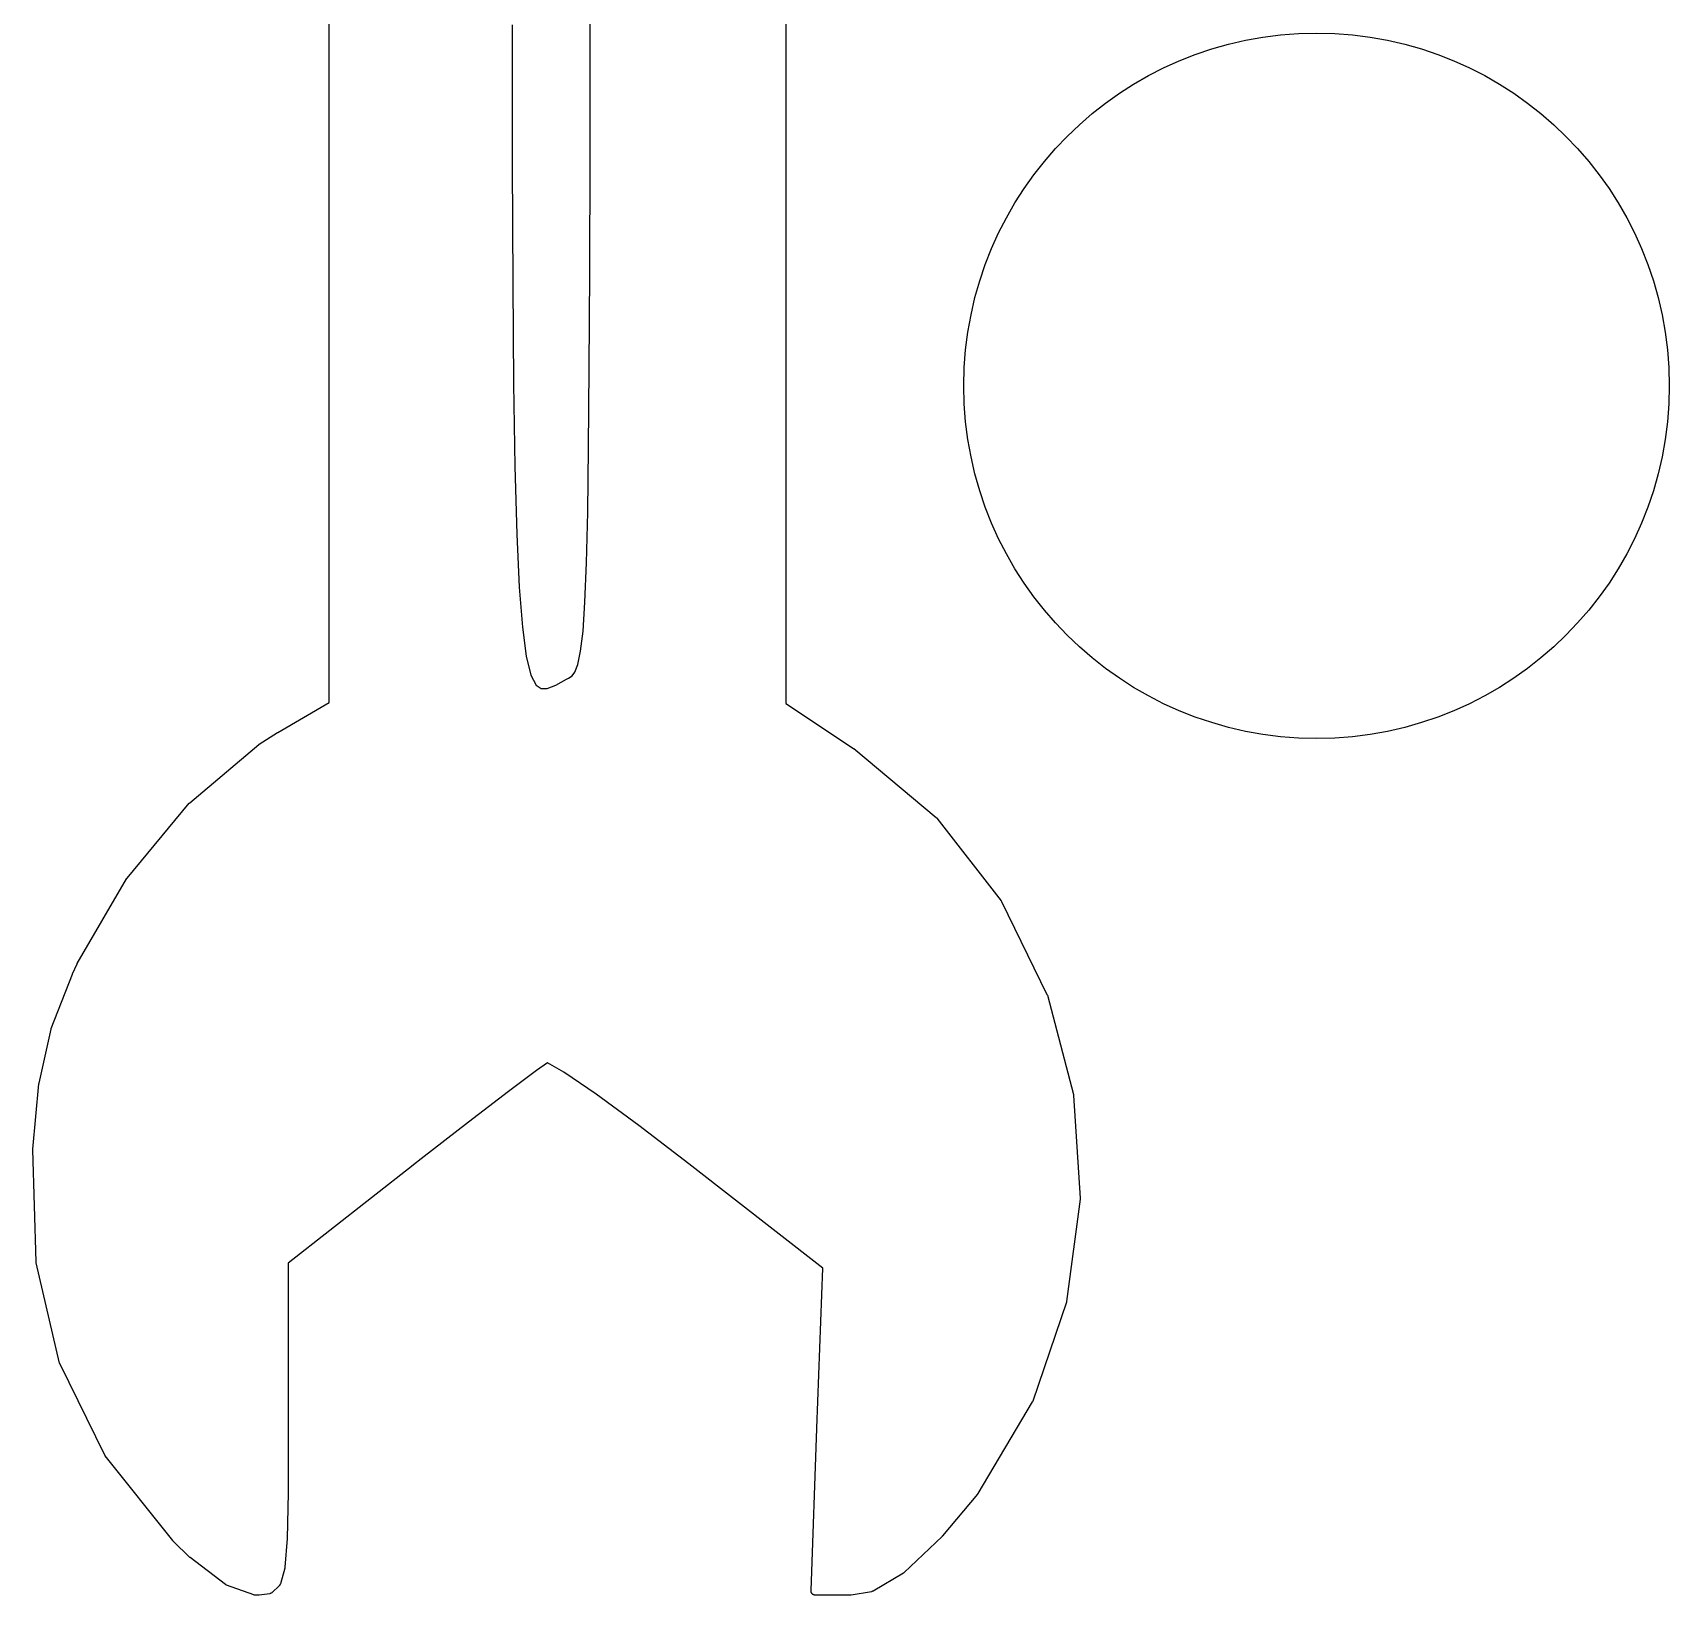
# Model space of a CAD drawing. Extents: x 4.86 to 6.83, y -5.61 to -2.67.
# Drawn here: x 5.8891 to 5.9622, y -3.4201 to -3.3504 of the extents above; entities that cross this region are included whole.
import ezdxf

# ---------------------------------------------------------------- set-up
doc = ezdxf.new("R2010")
doc.units = 0
doc.header["$MEASUREMENT"] = 0
doc.layers.add('BLACK', color=7, linetype='CONTINUOUS')

msp = doc.modelspace()

# ---------------------------------------------------------------- linework, layer by layer
at = {"layer": 'BLACK', "linetype": 'CONTINUOUS'}
for p, q in [((5.92276, -3.28045), (5.92276, -3.38033)), ((5.90237, -3.38028), (5.90237, -3.34282)), ((5.91054, -3.35002), (5.91055, -3.35625)), ((5.91403, -3.35596), (5.91403, -3.34996)), ((5.91401, -3.36107), (5.91403, -3.35596)), ((5.91403, -3.35596), (5.91403, -3.35596)), ((5.91055, -3.35625), (5.91058, -3.36157)), ((5.91399, -3.36536), (5.91401, -3.36107)), ((5.91401, -3.36107), (5.91401, -3.36107)), ((5.91058, -3.36157), (5.91058, -3.36157)), ((5.91058, -3.36157), (5.91061, -3.36605)), ((5.91396, -3.36891), (5.91399, -3.36536)), ((5.91399, -3.36536), (5.91399, -3.36536)), ((5.91061, -3.36605), (5.91067, -3.36975)), ((5.91392, -3.37178), (5.91396, -3.36891)), ((5.91396, -3.36891), (5.91396, -3.36891)), ((5.91067, -3.36975), (5.91075, -3.37276)), ((5.91386, -3.37405), (5.91392, -3.37178)), ((5.91392, -3.37178), (5.91392, -3.37178)), ((5.91075, -3.37276), (5.91086, -3.37513)), ((5.91379, -3.3758), (5.91386, -3.37405)), ((5.91086, -3.37513), (5.911, -3.37692)), ((5.91371, -3.37709), (5.91379, -3.3758)), ((5.911, -3.37692), (5.91117, -3.37821)), ((5.9136, -3.37799), (5.91371, -3.37709)), ((5.91117, -3.37821), (5.91138, -3.37906)), ((5.91335, -3.37892), (5.91348, -3.37858)), ((5.91348, -3.37858), (5.9136, -3.37799)), ((5.91138, -3.37906), (5.91162, -3.3795)), ((5.91249, -3.3795), (5.91297, -3.37924)), ((5.91297, -3.37924), (5.91306, -3.37919)), ((5.91306, -3.37919), (5.91322, -3.37909)), ((5.91322, -3.37909), (5.91335, -3.37892)), ((5.91162, -3.3795), (5.91184, -3.37966)), ((5.91184, -3.37966), (5.91211, -3.37965)), ((5.91211, -3.37965), (5.91249, -3.3795)), ((5.90008, -3.38162), (5.90237, -3.38028)), ((5.92276, -3.38033), (5.92578, -3.38233)), ((5.89615, -3.38476), (5.89923, -3.38216)), ((5.89923, -3.38216), (5.89924, -3.38215)), ((5.89923, -3.38216), (5.89923, -3.38216)), ((5.89924, -3.38215), (5.89925, -3.38214)), ((5.89925, -3.38214), (5.90007, -3.38162)), ((5.90007, -3.38162), (5.90007, -3.38162)), ((5.90007, -3.38162), (5.90007, -3.38162)), ((5.90007, -3.38162), (5.90008, -3.38162)), ((5.92578, -3.38233), (5.92578, -3.38233)), ((5.92578, -3.38233), (5.92579, -3.38234)), ((5.92579, -3.38234), (5.9258, -3.38234)), ((5.9258, -3.38234), (5.92948, -3.38542)), ((5.89335, -3.38812), (5.89612, -3.38478)), ((5.89612, -3.38478), (5.89614, -3.38477)), ((5.89612, -3.38478), (5.89612, -3.38478)), ((5.89614, -3.38477), (5.89615, -3.38476)), ((5.92948, -3.38542), (5.92948, -3.38542)), ((5.92948, -3.38542), (5.92949, -3.38542)), ((5.92949, -3.38542), (5.92949, -3.38542)), ((5.92949, -3.38542), (5.92949, -3.38543)), ((5.92949, -3.38543), (5.92951, -3.38545)), ((5.92951, -3.38545), (5.92951, -3.38545)), ((5.92951, -3.38545), (5.92951, -3.38545)), ((5.92951, -3.38545), (5.93238, -3.38913)), ((5.89113, -3.39194), (5.89333, -3.38815)), ((5.89333, -3.38815), (5.89334, -3.38815)), ((5.89334, -3.38813), (5.89335, -3.38812)), ((5.89334, -3.38815), (5.89334, -3.38813)), ((5.93238, -3.38913), (5.93238, -3.38913)), ((5.93238, -3.38913), (5.93239, -3.38916)), ((5.93239, -3.38916), (5.9324, -3.38917)), ((5.9324, -3.38917), (5.9324, -3.38917)), ((5.9324, -3.38917), (5.9324, -3.38917)), ((5.9324, -3.38917), (5.9324, -3.38917)), ((5.9324, -3.38917), (5.93442, -3.39331)), ((5.88997, -3.39484), (5.89092, -3.39241)), ((5.89092, -3.39239), (5.89112, -3.39195)), ((5.89092, -3.3924), (5.89092, -3.39239)), ((5.89092, -3.39241), (5.89092, -3.3924)), ((5.89092, -3.3924), (5.89092, -3.3924)), ((5.89112, -3.39195), (5.89113, -3.39195)), ((5.89113, -3.39195), (5.89113, -3.39194)), ((5.89113, -3.39194), (5.89113, -3.39194)), ((5.93442, -3.39331), (5.93442, -3.39331)), ((5.93442, -3.39331), (5.93442, -3.39331)), ((5.93442, -3.39331), (5.93442, -3.39331)), ((5.93442, -3.39331), (5.93443, -3.39333)), ((5.93443, -3.39333), (5.93444, -3.39334)), ((5.93444, -3.39334), (5.93561, -3.39778)), ((5.88942, -3.39727), (5.88996, -3.39487)), ((5.88996, -3.39486), (5.88997, -3.39484)), ((5.88996, -3.39487), (5.88996, -3.39486)), ((5.88996, -3.39487), (5.88996, -3.39487)), ((5.91163, -3.39671), (5.91038, -3.39765)), ((5.91212, -3.39637), (5.91163, -3.39671)), ((5.91286, -3.39679), (5.91212, -3.39637)), ((5.91429, -3.39777), (5.91286, -3.39679)), ((5.88915, -3.40022), (5.88941, -3.3973)), ((5.88941, -3.39729), (5.88942, -3.39728)), ((5.88941, -3.3973), (5.88941, -3.39729)), ((5.88942, -3.39728), (5.88942, -3.39727)), ((5.91038, -3.39765), (5.9086, -3.39901)), ((5.9162, -3.39917), (5.91429, -3.39777)), ((5.93561, -3.39778), (5.93561, -3.39779)), ((5.93561, -3.39779), (5.93561, -3.3978)), ((5.93561, -3.3978), (5.93561, -3.39782)), ((5.93561, -3.39782), (5.9359, -3.40241)), ((5.9086, -3.39901), (5.90649, -3.40065)), ((5.91843, -3.40087), (5.9162, -3.39917)), ((5.88914, -3.40025), (5.88915, -3.40023)), ((5.88929, -3.40526), (5.88914, -3.40025)), ((5.88914, -3.40025), (5.88914, -3.40025)), ((5.88915, -3.40023), (5.88915, -3.40022)), ((5.90613, -3.40093), (5.90054, -3.40531)), ((5.90614, -3.40092), (5.90613, -3.40093)), ((5.90649, -3.40065), (5.90614, -3.40092)), ((5.90649, -3.40065), (5.90649, -3.40065)), ((5.92441, -3.40554), (5.91843, -3.40087)), ((5.9359, -3.40245), (5.9353, -3.40702)), ((5.9359, -3.40241), (5.9359, -3.40243)), ((5.9359, -3.40241), (5.9359, -3.40241)), ((5.9359, -3.40241), (5.9359, -3.40241)), ((5.9359, -3.40241), (5.9359, -3.40241)), ((5.9359, -3.40243), (5.9359, -3.40245)), ((5.88929, -3.40527), (5.88929, -3.40526)), ((5.8893, -3.40529), (5.88929, -3.40527)), ((5.8893, -3.4053), (5.8893, -3.40529)), ((5.89034, -3.40977), (5.8893, -3.4053)), ((5.90054, -3.40531), (5.90054, -3.41257)), ((5.92415, -3.41268), (5.92441, -3.40554)), ((5.9353, -3.40706), (5.93379, -3.41147)), ((5.9353, -3.40702), (5.9353, -3.40703)), ((5.9353, -3.40703), (5.9353, -3.40705)), ((5.9353, -3.40705), (5.9353, -3.40706)), ((5.9353, -3.40706), (5.9353, -3.40706)), ((5.9353, -3.40706), (5.9353, -3.40706)), ((5.9353, -3.40706), (5.9353, -3.40706)), ((5.89034, -3.40978), (5.89034, -3.40977)), ((5.89035, -3.4098), (5.89034, -3.40978)), ((5.89034, -3.40978), (5.89034, -3.40978)), ((5.89036, -3.40981), (5.89035, -3.4098)), ((5.89036, -3.40982), (5.89036, -3.40981)), ((5.89036, -3.40981), (5.89036, -3.40981)), ((5.89036, -3.40981), (5.89036, -3.40981)), ((5.89236, -3.41388), (5.89036, -3.40982)), ((5.93377, -3.41151), (5.93133, -3.4156)), ((5.93378, -3.4115), (5.93377, -3.41151)), ((5.93379, -3.41148), (5.93378, -3.4115)), ((5.93379, -3.41147), (5.93379, -3.41148)), ((5.90054, -3.41257), (5.90054, -3.41555)), ((5.92389, -3.41993), (5.92415, -3.41269)), ((5.92415, -3.41269), (5.92415, -3.41268)), ((5.89237, -3.41389), (5.89236, -3.41388)), ((5.89236, -3.41388), (5.89236, -3.41388)), ((5.89236, -3.41388), (5.89236, -3.41388)), ((5.89238, -3.41391), (5.89237, -3.41389)), ((5.89539, -3.4177), (5.89238, -3.41391)), ((5.89238, -3.41391), (5.89238, -3.41391)), ((5.89238, -3.41391), (5.89238, -3.41391)), ((5.89238, -3.41391), (5.89238, -3.41391)), ((5.90054, -3.41556), (5.9005, -3.4176)), ((5.90054, -3.41555), (5.90054, -3.41555)), ((5.90054, -3.41555), (5.90054, -3.41556)), ((5.90054, -3.41556), (5.90054, -3.41556)), ((5.93132, -3.41563), (5.92976, -3.41749)), ((5.93133, -3.41561), (5.93132, -3.41562)), ((5.93132, -3.41562), (5.93132, -3.41563)), ((5.93133, -3.4156), (5.93133, -3.41561)), ((5.8954, -3.41771), (5.89539, -3.4177)), ((5.89541, -3.41772), (5.8954, -3.41771)), ((5.89615, -3.41845), (5.89541, -3.41772)), ((5.89541, -3.41772), (5.89541, -3.41772)), ((5.9005, -3.41761), (5.9004, -3.41889)), ((5.9005, -3.4176), (5.9005, -3.4176)), ((5.9005, -3.4176), (5.9005, -3.41761)), ((5.9005, -3.41761), (5.9005, -3.41761)), ((5.92974, -3.41751), (5.92805, -3.41912)), ((5.92975, -3.4175), (5.92974, -3.41751)), ((5.92976, -3.41749), (5.92975, -3.4175)), ((5.92975, -3.4175), (5.92975, -3.4175)), ((5.89616, -3.41846), (5.89615, -3.41845)), ((5.89617, -3.41846), (5.89616, -3.41846)), ((5.89774, -3.41966), (5.89617, -3.41846)), ((5.89617, -3.41846), (5.89617, -3.41846)), ((5.90039, -3.41893), (5.9002, -3.41963)), ((5.9004, -3.4189), (5.90039, -3.41891)), ((5.90039, -3.41891), (5.90039, -3.41893)), ((5.9004, -3.41889), (5.9004, -3.4189)), ((5.92802, -3.41915), (5.92666, -3.41995)), ((5.92804, -3.41914), (5.92802, -3.41915)), ((5.92802, -3.41915), (5.92802, -3.41915)), ((5.92802, -3.41915), (5.92802, -3.41915)), ((5.92805, -3.41913), (5.92804, -3.41914)), ((5.92805, -3.41912), (5.92805, -3.41913)), ((5.92805, -3.41913), (5.92805, -3.41913)), ((5.92805, -3.41913), (5.92805, -3.41913)), ((5.89775, -3.41966), (5.89774, -3.41966)), ((5.89776, -3.41967), (5.89775, -3.41966)), ((5.89777, -3.41967), (5.89776, -3.41967)), ((5.89777, -3.41968), (5.89777, -3.41967)), ((5.89778, -3.41968), (5.89777, -3.41968)), ((5.89779, -3.41969), (5.89778, -3.41968)), ((5.89901, -3.42012), (5.89779, -3.41969)), ((5.89779, -3.41969), (5.89779, -3.41969)), ((5.89902, -3.42013), (5.89901, -3.42012)), ((5.89903, -3.42013), (5.89902, -3.42013)), ((5.89904, -3.42013), (5.89903, -3.42013)), ((5.89906, -3.42013), (5.89904, -3.42013)), ((5.89904, -3.42013), (5.89904, -3.42013)), ((5.89907, -3.42014), (5.89906, -3.42013)), ((5.89922, -3.42013), (5.89907, -3.42014)), ((5.89907, -3.42014), (5.89907, -3.42014)), ((5.89923, -3.42013), (5.89922, -3.42013)), ((5.89925, -3.42013), (5.89923, -3.42013)), ((5.89972, -3.42007), (5.89925, -3.42013)), ((5.89925, -3.42013), (5.89925, -3.42013)), ((5.89974, -3.42006), (5.89972, -3.42007)), ((5.89972, -3.42007), (5.89972, -3.42007)), ((5.89972, -3.42007), (5.89972, -3.42007)), ((5.89976, -3.42006), (5.89974, -3.42006)), ((5.89977, -3.42005), (5.89976, -3.42006)), ((5.89976, -3.42006), (5.89976, -3.42006)), ((5.89976, -3.42006), (5.89976, -3.42006)), ((5.89979, -3.42004), (5.89977, -3.42005)), ((5.89981, -3.42003), (5.89979, -3.42004)), ((5.89979, -3.42004), (5.89979, -3.42004)), ((5.89979, -3.42004), (5.89979, -3.42004)), ((5.89982, -3.42002), (5.89981, -3.42003)), ((5.89983, -3.42002), (5.89982, -3.42002)), ((5.89982, -3.42002), (5.89982, -3.42002)), ((5.89982, -3.42002), (5.89982, -3.42002)), ((5.90014, -3.41972), (5.89983, -3.42002)), ((5.90015, -3.41971), (5.90014, -3.41972)), ((5.90016, -3.4197), (5.90015, -3.41971)), ((5.90017, -3.41969), (5.90016, -3.4197)), ((5.90016, -3.4197), (5.90016, -3.4197)), ((5.90018, -3.41968), (5.90017, -3.41969)), ((5.90019, -3.41966), (5.90018, -3.41966)), ((5.90018, -3.41966), (5.90018, -3.41967)), ((5.90018, -3.41967), (5.90018, -3.41968)), ((5.9002, -3.41963), (5.90019, -3.41965)), ((5.90019, -3.41965), (5.90019, -3.41966)), ((5.9002, -3.41963), (5.9002, -3.41963)), ((5.92389, -3.41994), (5.92389, -3.41993)), ((5.92389, -3.41993), (5.92389, -3.41993)), ((5.92389, -3.41995), (5.92389, -3.41994)), ((5.92389, -3.41997), (5.92389, -3.41995)), ((5.92389, -3.41998), (5.92389, -3.41997)), ((5.92389, -3.41997), (5.92389, -3.41997)), ((5.9239, -3.41999), (5.92389, -3.41998)), ((5.9239, -3.42001), (5.9239, -3.41999)), ((5.92391, -3.42003), (5.9239, -3.42001)), ((5.9239, -3.42001), (5.9239, -3.42001)), ((5.9239, -3.42001), (5.9239, -3.42001)), ((5.92392, -3.42004), (5.92391, -3.42003)), ((5.92392, -3.42005), (5.92392, -3.42004)), ((5.92392, -3.42004), (5.92392, -3.42004)), ((5.92393, -3.42006), (5.92392, -3.42005)), ((5.92394, -3.42007), (5.92393, -3.42006)), ((5.92395, -3.42008), (5.92394, -3.42007)), ((5.92394, -3.42007), (5.92394, -3.42007)), ((5.92396, -3.42009), (5.92395, -3.42008)), ((5.92397, -3.4201), (5.92396, -3.42009)), ((5.92398, -3.4201), (5.92397, -3.4201)), ((5.92397, -3.4201), (5.92397, -3.4201)), ((5.92399, -3.42011), (5.92398, -3.4201)), ((5.924, -3.42012), (5.92399, -3.42011)), ((5.92401, -3.42012), (5.924, -3.42012)), ((5.92403, -3.42012), (5.92401, -3.42012)), ((5.92401, -3.42012), (5.92401, -3.42012)), ((5.92404, -3.42013), (5.92403, -3.42012)), ((5.92405, -3.42013), (5.92404, -3.42013)), ((5.92404, -3.42013), (5.92404, -3.42013)), ((5.92406, -3.42013), (5.92405, -3.42013)), ((5.92408, -3.42014), (5.92406, -3.42013)), ((5.92565, -3.42014), (5.92408, -3.42014)), ((5.92408, -3.42014), (5.92408, -3.42014)), ((5.92408, -3.42014), (5.92408, -3.42014)), ((5.92566, -3.42013), (5.92565, -3.42014)), ((5.92568, -3.42013), (5.92566, -3.42013)), ((5.92659, -3.41998), (5.92568, -3.42013)), ((5.92568, -3.42013), (5.92568, -3.42013)), ((5.92661, -3.41997), (5.92659, -3.41998)), ((5.92662, -3.41997), (5.92661, -3.41997)), ((5.92663, -3.41997), (5.92662, -3.41997)), ((5.92664, -3.41996), (5.92663, -3.41997)), ((5.92663, -3.41997), (5.92663, -3.41997)), ((5.92666, -3.41995), (5.92664, -3.41996)), ((5.92666, -3.41995), (5.92666, -3.41995))]:
    msp.add_line(p, q, dxfattribs=at)
at = {"layer": 'BLACK'}
msp.add_circle((5.94646, -3.36614), 0.015748, dxfattribs=at)

doc.saveas('drawing.dxf')
